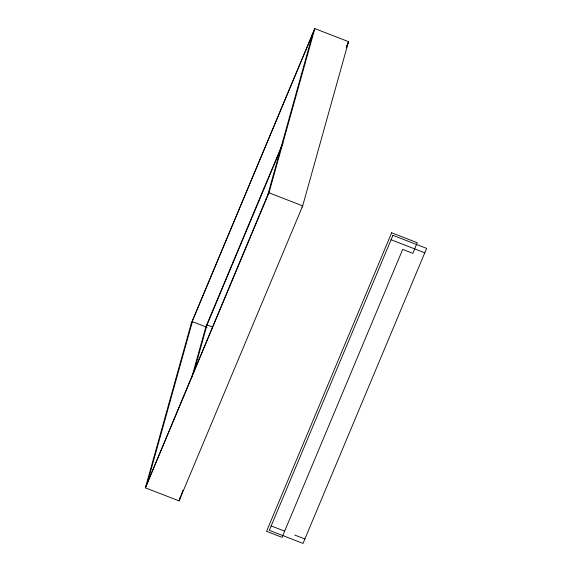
<?xml version="1.0" encoding="UTF-8"?>
<svg xmlns="http://www.w3.org/2000/svg" width="572" height="572" viewBox="0 0 572 572"><rect width="100%" height="100%" fill="white"/><g stroke="black" fill="none" stroke-linecap="round" stroke-linejoin="round"><path stroke-width="0.86" d="M191.22 323.609L145.367 487.83L179.079 500.879L302.688 205.87L348.541 41.649L314.829 28.6L191.22 323.609L314.829 28.6L268.976 192.814L145.367 487.83L267.81 194.78L312.283 35.485M147.912 480.938L192.385 321.65L207.028 327.32M191.749 377.434L205.87 326.869L282.968 142.857M193.844 372.15L207.722 322.444M180.037 497.44L179.079 500.879L181.338 494.759M181.624 493.986L183.033 490.161M346.282 47.776L348.541 41.649L346.811 45.774M281.245 147.79L207.035 324.91L212.484 327.012M267.81 194.78L268.976 192.814L302.688 205.87L301.909 207.178M391.069 239.761L424.781 252.817M271.164 525.925L284.649 531.145M294.766 535.063L304.876 538.974M391.641 232.783L266.545 531.338L282.053 537.337L402.695 249.406L412.812 253.325L417.26 242.707L391.641 232.783M392.921 235.335L269.312 530.351L303.024 543.4L426.633 248.391L392.921 235.335"/></g></svg>
